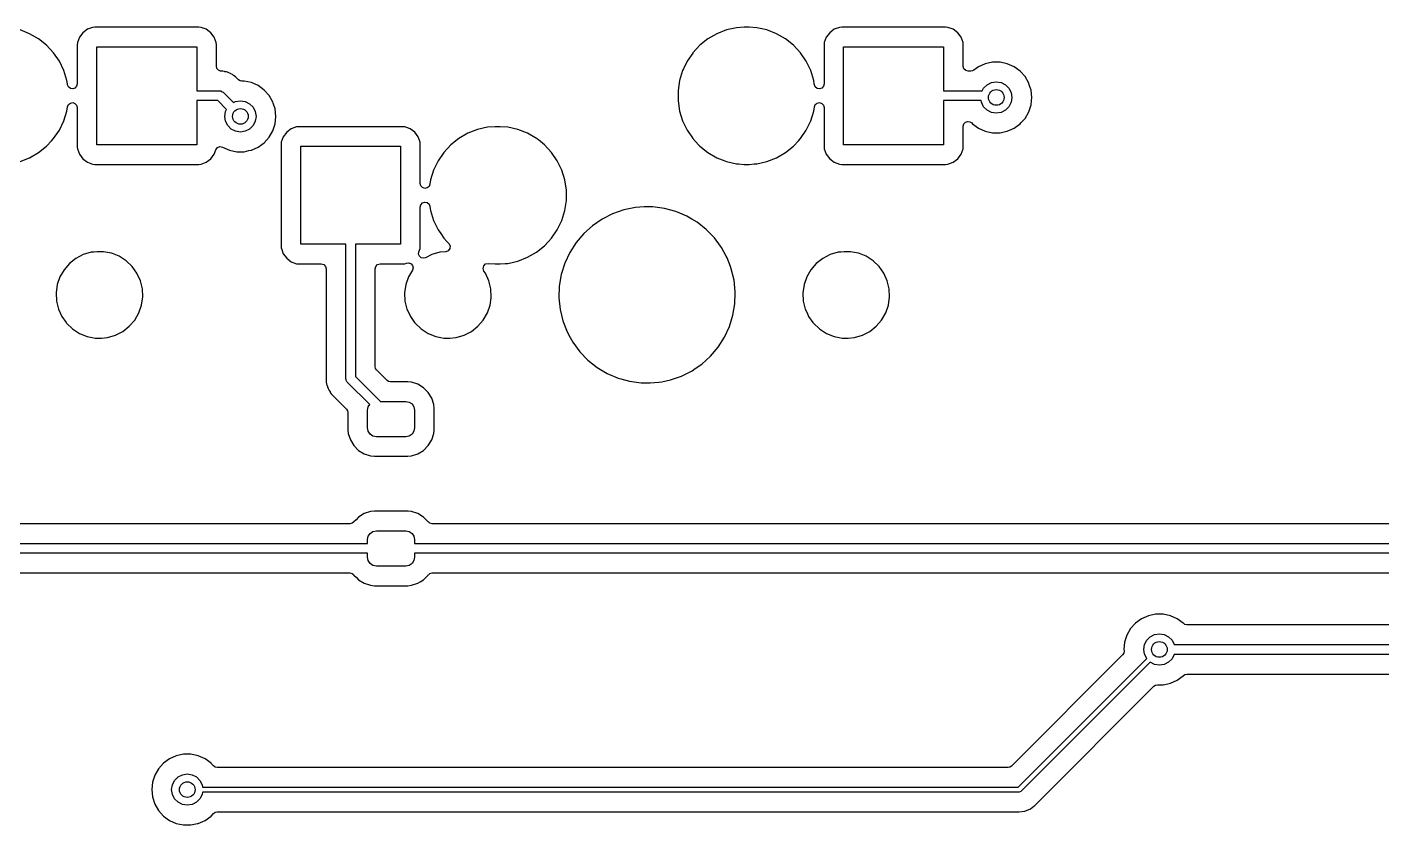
# Model space of a CAD drawing. Extents: x 30 to 259, y -142 to -25.
# Drawn here: x 147.3 to 181.86, y -105.19 to -84.84 of the extents above; entities that cross this region are included whole.
import ezdxf

# ---------------------------------------------------------------- set-up
doc = ezdxf.new("R2010")
doc.units = 0
doc.layers.add('BLACK', color=7, linetype='CONTINUOUS')

msp = doc.modelspace()

# ---------------------------------------------------------------- linework, layer by layer
at = {"layer": 'BLACK', "linetype": 'CONTINUOUS'}
for p, q in [((147.364, -85.0134), (147.12, -84.9176)), ((148.72, -84.9875), (148.634, -85.1027)), ((148.835, -84.9012), (148.72, -84.9875)), ((148.97, -84.8509), (148.835, -84.9012)), ((149.03, -84.8445), (148.97, -84.8509)), ((151.675, -84.8445), (149.03, -84.8445)), ((151.735, -84.8509), (151.675, -84.8445)), ((151.675, -84.8445), (151.675, -84.8445)), ((151.87, -84.9012), (151.735, -84.8509)), ((151.985, -84.9875), (151.87, -84.9012)), ((152.071, -85.1027), (151.985, -84.9875)), ((165.135, -84.9176), (164.891, -85.0134)), ((165.391, -84.8592), (165.135, -84.9176)), ((165.587, -84.8445), (165.391, -84.8592)), ((165.718, -84.8445), (165.587, -84.8445)), ((165.587, -84.8445), (165.587, -84.8445)), ((165.914, -84.8592), (165.718, -84.8445)), ((165.718, -84.8445), (165.718, -84.8445)), ((166.17, -84.9176), (165.914, -84.8592)), ((166.414, -85.0134), (166.17, -84.9176)), ((167.77, -84.9875), (167.684, -85.1027)), ((167.885, -84.9012), (167.77, -84.9875)), ((168.02, -84.8509), (167.885, -84.9012)), ((168.08, -84.8445), (168.02, -84.8509)), ((170.725, -84.8445), (168.08, -84.8445)), ((170.785, -84.8509), (170.725, -84.8445)), ((170.725, -84.8445), (170.725, -84.8445)), ((170.92, -84.9012), (170.785, -84.8509)), ((171.035, -84.9875), (170.92, -84.9012)), ((171.121, -85.1027), (171.035, -84.9875)), ((147.591, -85.1446), (147.364, -85.0134)), ((147.796, -85.3082), (147.591, -85.1446)), ((147.591, -85.1446), (147.591, -85.1446)), ((147.975, -85.5005), (147.796, -85.3082)), ((147.796, -85.3082), (147.796, -85.3082)), ((147.796, -85.3082), (147.796, -85.3082)), ((148.583, -85.2375), (148.577, -85.2971)), ((148.577, -85.2971), (148.577, -86.2953)), ((148.634, -85.1027), (148.583, -85.2375)), ((149.077, -87.845), (149.077, -85.345)), ((149.077, -85.345), (151.627, -85.345)), ((151.627, -85.345), (151.627, -86.47)), ((152.122, -85.2375), (152.071, -85.1027)), ((152.128, -85.2971), (152.122, -85.2375)), ((152.128, -85.8423), (152.128, -85.2971)), ((152.128, -85.2971), (152.128, -85.2971)), ((164.459, -85.3082), (164.28, -85.5005)), ((164.664, -85.1446), (164.459, -85.3082)), ((164.891, -85.0134), (164.664, -85.1446)), ((166.641, -85.1446), (166.414, -85.0134)), ((166.846, -85.3082), (166.641, -85.1446)), ((166.641, -85.1446), (166.641, -85.1446)), ((167.025, -85.5005), (166.846, -85.3082)), ((166.846, -85.3082), (166.846, -85.3082)), ((166.846, -85.3082), (166.846, -85.3082)), ((167.633, -85.2375), (167.627, -85.2971)), ((167.627, -85.2971), (167.627, -86.2953)), ((167.684, -85.1027), (167.633, -85.2375)), ((168.127, -87.845), (168.127, -85.345)), ((168.127, -85.345), (170.677, -85.345)), ((170.677, -85.345), (170.677, -86.47)), ((171.172, -85.2375), (171.121, -85.1027)), ((171.178, -85.2971), (171.172, -85.2375)), ((171.178, -85.8455), (171.178, -85.2971)), ((171.178, -85.2971), (171.178, -85.2971)), ((148.123, -85.7173), (147.975, -85.5005)), ((147.975, -85.5005), (147.975, -85.5005)), ((147.975, -85.5005), (147.975, -85.5005)), ((164.276, -85.5058), (164.138, -85.7095)), ((164.28, -85.5005), (164.276, -85.5058)), ((167.173, -85.7173), (167.025, -85.5005)), ((167.025, -85.5005), (167.025, -85.5005)), ((167.025, -85.5005), (167.025, -85.5005)), ((148.237, -85.9537), (148.123, -85.7173)), ((148.314, -86.2044), (148.237, -85.9537)), ((152.142, -85.8986), (152.128, -85.8423)), ((152.179, -85.9427), (152.142, -85.8986)), ((152.233, -85.9648), (152.179, -85.9427)), ((152.253, -85.968), (152.233, -85.9648)), ((152.233, -85.9648), (152.233, -85.9648)), ((152.233, -85.9648), (152.233, -85.9648)), ((152.272, -85.9695), (152.253, -85.968)), ((152.292, -85.9695), (152.272, -85.9695)), ((152.334, -85.9804), (152.292, -85.9695)), ((152.346, -85.9827), (152.334, -85.9804)), ((152.389, -85.9896), (152.346, -85.9827)), ((152.407, -85.9975), (152.389, -85.9896)), ((152.426, -86.0038), (152.407, -85.9975)), ((152.445, -86.0088), (152.426, -86.0038)), ((152.483, -86.0298), (152.445, -86.0088)), ((152.494, -86.035), (152.483, -86.0298)), ((152.534, -86.0523), (152.494, -86.035)), ((164.018, -85.9537), (163.941, -86.2044)), ((164.041, -85.9075), (164.018, -85.9537)), ((164.132, -85.7173), (164.041, -85.9075)), ((164.138, -85.7095), (164.132, -85.7173)), ((167.287, -85.9537), (167.173, -85.7173)), ((167.364, -86.2044), (167.287, -85.9537)), ((171.195, -85.9075), (171.178, -85.8455)), ((171.24, -85.9529), (171.195, -85.9075)), ((171.302, -85.9695), (171.24, -85.9529)), ((171.371, -85.9695), (171.302, -85.9695)), ((171.409, -85.9634), (171.371, -85.9695)), ((171.443, -85.9458), (171.409, -85.9634)), ((171.567, -85.8558), (171.443, -85.9458)), ((171.74, -85.7789), (171.567, -85.8558)), ((171.925, -85.7395), (171.74, -85.7789)), ((172.115, -85.7395), (171.925, -85.7395)), ((171.925, -85.7395), (171.925, -85.7395)), ((172.3, -85.7789), (172.115, -85.7395)), ((172.115, -85.7395), (172.115, -85.7395)), ((172.473, -85.8558), (172.3, -85.7789)), ((172.626, -85.9671), (172.473, -85.8558)), ((172.753, -86.1078), (172.626, -85.9671)), ((148.328, -86.2953), (148.314, -86.2044)), ((148.33, -86.3138), (148.328, -86.2953)), ((148.354, -86.3702), (148.33, -86.3138)), ((148.402, -86.4083), (148.354, -86.3702)), ((148.562, -86.3546), (148.52, -86.3995)), ((148.577, -86.2953), (148.562, -86.3546)), ((152.55, -86.0646), (152.534, -86.0523)), ((152.566, -86.0753), (152.55, -86.0646)), ((152.584, -86.0849), (152.566, -86.0753)), ((152.615, -86.1148), (152.584, -86.0849)), ((152.624, -86.1224), (152.615, -86.1148)), ((152.627, -86.1249), (152.624, -86.1224)), ((152.647, -86.1444), (152.627, -86.1249)), ((152.65, -86.1471), (152.647, -86.1444)), ((152.693, -86.1879), (152.65, -86.1471)), ((152.732, -86.2128), (152.693, -86.1879)), ((152.778, -86.2215), (152.732, -86.2128)), ((152.835, -86.2215), (152.778, -86.2215)), ((153.02, -86.2609), (152.835, -86.2215)), ((152.835, -86.2215), (152.835, -86.2215)), ((153.193, -86.3378), (153.02, -86.2609)), ((153.346, -86.4491), (153.193, -86.3378)), ((163.941, -86.2044), (163.902, -86.4638)), ((167.378, -86.2953), (167.364, -86.2044)), ((167.38, -86.3138), (167.378, -86.2953)), ((167.404, -86.3702), (167.38, -86.3138)), ((167.452, -86.4083), (167.404, -86.3702)), ((167.612, -86.3546), (167.57, -86.3995)), ((167.627, -86.2953), (167.612, -86.3546)), ((171.696, -86.4049), (171.785, -86.3164)), ((171.785, -86.3164), (171.896, -86.2596)), ((171.896, -86.2596), (172.02, -86.24)), ((172.02, -86.24), (172.144, -86.2596)), ((172.144, -86.2596), (172.255, -86.3164)), ((172.255, -86.3164), (172.344, -86.4049)), ((172.847, -86.2717), (172.753, -86.1078)), ((172.861, -86.3138), (172.847, -86.2717)), ((172.906, -86.4517), (172.861, -86.3138)), ((148.462, -86.419), (148.402, -86.4083)), ((148.52, -86.3995), (148.462, -86.419)), ((151.627, -86.47), (152.213, -86.47)), ((152.161, -86.72), (151.627, -86.72)), ((151.627, -86.72), (151.627, -87.845)), ((152.387, -86.9454), (152.161, -86.72)), ((152.213, -86.47), (152.235, -86.4732)), ((152.235, -86.4732), (152.24, -86.4729)), ((152.24, -86.4729), (152.242, -86.4742)), ((152.242, -86.4742), (152.248, -86.4751)), ((152.248, -86.4751), (152.274, -86.4918)), ((152.274, -86.4918), (152.301, -86.5066)), ((152.301, -86.5066), (152.563, -86.7686)), ((152.616, -86.7416), (152.74, -86.722)), ((152.74, -86.722), (152.864, -86.7416)), ((153.473, -86.5898), (153.346, -86.4491)), ((153.551, -86.7262), (153.473, -86.5898)), ((153.567, -86.7537), (153.551, -86.7262)), ((163.902, -86.4638), (163.902, -86.7262)), ((163.902, -86.7262), (163.941, -86.9856)), ((167.512, -86.419), (167.452, -86.4083)), ((167.57, -86.3995), (167.512, -86.419)), ((170.677, -86.47), (171.663, -86.47)), ((171.633, -86.72), (170.677, -86.72)), ((170.677, -86.72), (170.677, -87.845)), ((171.64, -86.7636), (171.633, -86.72)), ((171.663, -86.47), (171.696, -86.4049)), ((172.344, -86.4049), (172.4, -86.5164)), ((172.4, -86.5164), (172.42, -86.64)), ((172.42, -86.64), (172.4, -86.7636)), ((172.925, -86.64), (172.906, -86.4517)), ((172.906, -86.8283), (172.916, -86.7262)), ((172.916, -86.7262), (172.925, -86.64)), ((148.237, -87.2363), (148.314, -86.9856)), ((148.314, -86.9856), (148.33, -86.8762)), ((148.33, -86.8762), (148.354, -86.8198)), ((148.354, -86.8198), (148.402, -86.7817)), ((148.402, -86.7817), (148.462, -86.771)), ((148.462, -86.771), (148.52, -86.7905)), ((148.52, -86.7905), (148.562, -86.8354)), ((148.562, -86.8354), (148.577, -86.8947)), ((148.577, -86.8947), (148.577, -87.8929)), ((152.34, -87.122), (152.36, -86.9984)), ((152.36, -86.9984), (152.387, -86.9454)), ((152.563, -86.7686), (152.616, -86.7416)), ((152.864, -86.7416), (152.975, -86.7984)), ((152.975, -86.7984), (153.064, -86.8869)), ((153.064, -86.8869), (153.12, -86.9984)), ((153.12, -86.9984), (153.14, -87.122)), ((153.576, -86.7817), (153.567, -86.7537)), ((153.626, -86.9337), (153.576, -86.7817)), ((153.645, -87.122), (153.626, -86.9337)), ((163.941, -86.9856), (164.018, -87.2363)), ((167.287, -87.2363), (167.364, -86.9856)), ((167.364, -86.9856), (167.38, -86.8762)), ((167.38, -86.8762), (167.404, -86.8198)), ((167.404, -86.8198), (167.452, -86.7817)), ((167.452, -86.7817), (167.512, -86.771)), ((167.512, -86.771), (167.57, -86.7905)), ((167.57, -86.7905), (167.612, -86.8354)), ((167.612, -86.8354), (167.627, -86.8947)), ((167.627, -86.8947), (167.627, -87.8929)), ((171.696, -86.8751), (171.64, -86.7636)), ((171.785, -86.9636), (171.696, -86.8751)), ((171.896, -87.0204), (171.785, -86.9636)), ((172.02, -87.04), (171.896, -87.0204)), ((172.144, -87.0204), (172.02, -87.04)), ((172.255, -86.9636), (172.144, -87.0204)), ((172.344, -86.8751), (172.255, -86.9636)), ((172.4, -86.7636), (172.344, -86.8751)), ((172.753, -87.1722), (172.847, -87.0083)), ((172.847, -87.0083), (172.906, -86.8283)), ((148.123, -87.4727), (148.237, -87.2363)), ((152.36, -87.2456), (152.34, -87.122)), ((152.416, -87.3571), (152.36, -87.2456)), ((152.505, -87.4456), (152.416, -87.3571)), ((153.064, -87.3571), (152.975, -87.4456)), ((153.12, -87.2456), (153.064, -87.3571)), ((153.14, -87.122), (153.12, -87.2456)), ((153.583, -87.4412), (153.626, -87.3103)), ((153.626, -87.3103), (153.645, -87.122)), ((154.17, -87.3909), (154.035, -87.4412)), ((154.23, -87.3845), (154.17, -87.3909)), ((156.875, -87.3845), (154.23, -87.3845)), ((156.935, -87.3909), (156.875, -87.3845)), ((156.875, -87.3845), (156.875, -87.3845)), ((157.07, -87.4412), (156.935, -87.3909)), ((159.041, -87.3992), (158.785, -87.4576)), ((159.237, -87.3845), (159.041, -87.3992)), ((159.368, -87.3845), (159.237, -87.3845)), ((159.237, -87.3845), (159.237, -87.3845)), ((159.564, -87.3992), (159.368, -87.3845)), ((159.368, -87.3845), (159.368, -87.3845)), ((159.82, -87.4576), (159.564, -87.3992)), ((164.018, -87.2363), (164.132, -87.4727)), ((167.173, -87.4727), (167.287, -87.2363)), ((171.178, -87.3737), (171.192, -87.3162)), ((171.178, -87.8929), (171.178, -87.3737)), ((171.192, -87.3162), (171.231, -87.2718)), ((171.231, -87.2718), (171.286, -87.2506)), ((171.286, -87.2506), (171.345, -87.2574)), ((171.345, -87.2574), (171.394, -87.2907)), ((171.394, -87.2907), (171.414, -87.3129)), ((171.414, -87.3129), (171.414, -87.3129)), ((171.414, -87.3129), (171.414, -87.3129)), ((171.414, -87.3129), (171.567, -87.4242)), ((171.567, -87.4242), (171.74, -87.5011)), ((172.3, -87.5011), (172.473, -87.4242)), ((172.473, -87.4242), (172.509, -87.3982)), ((172.509, -87.3982), (172.626, -87.3129)), ((172.626, -87.3129), (172.649, -87.2869)), ((172.649, -87.2869), (172.753, -87.1722)), ((147.796, -87.8818), (147.923, -87.7459)), ((147.923, -87.7459), (147.975, -87.6895)), ((147.975, -87.6895), (148.123, -87.4727)), ((147.975, -87.6895), (147.975, -87.6895)), ((147.975, -87.6895), (147.975, -87.6895)), ((152.616, -87.5024), (152.505, -87.4456)), ((152.74, -87.522), (152.616, -87.5024)), ((152.864, -87.5024), (152.74, -87.522)), ((152.975, -87.4456), (152.864, -87.5024)), ((153.346, -87.7949), (153.473, -87.6542)), ((153.473, -87.6542), (153.567, -87.4903)), ((153.567, -87.4903), (153.583, -87.4412)), ((153.834, -87.6427), (153.783, -87.7775)), ((153.92, -87.5275), (153.834, -87.6427)), ((154.035, -87.4412), (153.92, -87.5275)), ((157.185, -87.5275), (157.07, -87.4412)), ((157.271, -87.6427), (157.185, -87.5275)), ((157.322, -87.7775), (157.271, -87.6427)), ((158.314, -87.6846), (158.109, -87.8482)), ((158.541, -87.5534), (158.314, -87.6846)), ((158.785, -87.4576), (158.541, -87.5534)), ((160.064, -87.5534), (159.82, -87.4576)), ((160.291, -87.6846), (160.064, -87.5534)), ((160.34, -87.7232), (160.291, -87.6846)), ((160.496, -87.8482), (160.34, -87.7232)), ((164.132, -87.4727), (164.252, -87.6477)), ((164.252, -87.6477), (164.28, -87.6895)), ((164.28, -87.6895), (164.427, -87.8482)), ((166.846, -87.8818), (166.973, -87.7459)), ((166.973, -87.7459), (167.025, -87.6895)), ((167.025, -87.6895), (167.173, -87.4727)), ((167.025, -87.6895), (167.025, -87.6895)), ((167.025, -87.6895), (167.025, -87.6895)), ((171.74, -87.5011), (171.925, -87.5405)), ((171.925, -87.5405), (171.925, -87.5405)), ((171.925, -87.5405), (172.115, -87.5405)), ((172.115, -87.5405), (172.256, -87.5105)), ((172.115, -87.5405), (172.115, -87.5405)), ((172.256, -87.5105), (172.3, -87.5011)), ((147.364, -88.1766), (147.591, -88.0454)), ((147.591, -88.0454), (147.796, -87.8818)), ((148.577, -87.8929), (148.578, -87.9062)), ((148.578, -87.9062), (148.583, -87.9525)), ((148.583, -87.9525), (148.634, -88.0873)), ((148.634, -88.0873), (148.72, -88.2025)), ((151.627, -87.845), (149.077, -87.845)), ((151.985, -88.2025), (152.071, -88.0873)), ((152.071, -88.0873), (152.114, -87.9731)), ((152.114, -87.9731), (152.153, -87.9192)), ((152.153, -87.9192), (152.215, -87.8934)), ((152.215, -87.8934), (152.281, -87.9031)), ((152.281, -87.9031), (152.46, -87.9831)), ((152.46, -87.9831), (152.645, -88.0225)), ((152.645, -88.0225), (152.645, -88.0225)), ((152.645, -88.0225), (152.835, -88.0225)), ((152.835, -88.0225), (152.958, -87.9963)), ((152.835, -88.0225), (152.835, -88.0225)), ((152.958, -87.9963), (153.02, -87.9831)), ((153.02, -87.9831), (153.193, -87.9062)), ((153.193, -87.9062), (153.288, -87.8371)), ((153.288, -87.8371), (153.346, -87.7949)), ((153.783, -87.7775), (153.777, -87.8371)), ((153.777, -87.8371), (153.777, -90.4329)), ((154.278, -90.385), (154.278, -87.885)), ((154.278, -87.885), (156.827, -87.885)), ((156.827, -87.885), (156.827, -90.385)), ((157.323, -87.7949), (157.322, -87.7775)), ((157.328, -87.8371), (157.323, -87.7949)), ((157.328, -88.8353), (157.328, -87.8371)), ((157.93, -88.0405), (157.782, -88.2573)), ((158.109, -87.8482), (157.93, -88.0405)), ((160.675, -88.0405), (160.496, -87.8482)), ((160.496, -87.8482), (160.496, -87.8482)), ((160.496, -87.8482), (160.496, -87.8482)), ((160.823, -88.2573), (160.675, -88.0405)), ((160.675, -88.0405), (160.675, -88.0405)), ((160.675, -88.0405), (160.675, -88.0405)), ((164.427, -87.8482), (164.459, -87.8818)), ((164.459, -87.8818), (164.664, -88.0454)), ((164.664, -88.0454), (164.891, -88.1766)), ((166.414, -88.1766), (166.641, -88.0454)), ((166.641, -88.0454), (166.846, -87.8818)), ((167.627, -87.8929), (167.628, -87.9062)), ((167.628, -87.9062), (167.633, -87.9525)), ((167.633, -87.9525), (167.684, -88.0873)), ((167.684, -88.0873), (167.77, -88.2025)), ((170.677, -87.845), (168.127, -87.845)), ((171.035, -88.2025), (171.121, -88.0873)), ((171.121, -88.0873), (171.172, -87.9525)), ((171.172, -87.9525), (171.178, -87.8929)), ((147.12, -88.2724), (147.364, -88.1766)), ((148.72, -88.2025), (148.835, -88.2888)), ((148.835, -88.2888), (148.97, -88.3391)), ((148.97, -88.3391), (149.03, -88.3455)), ((149.03, -88.3455), (151.675, -88.3455)), ((151.675, -88.3455), (151.735, -88.3391)), ((151.735, -88.3391), (151.87, -88.2888)), ((151.87, -88.2888), (151.985, -88.2025)), ((157.782, -88.2573), (157.668, -88.4937)), ((160.937, -88.4937), (160.823, -88.2573)), ((164.891, -88.1766), (164.957, -88.2025)), ((164.957, -88.2025), (165.097, -88.2573)), ((165.097, -88.2573), (165.135, -88.2724)), ((165.135, -88.2724), (165.391, -88.3308)), ((165.391, -88.3308), (165.447, -88.335)), ((165.447, -88.335), (165.587, -88.3455)), ((165.587, -88.3455), (165.587, -88.3455)), ((165.587, -88.3455), (165.718, -88.3455)), ((165.718, -88.3455), (165.841, -88.3363)), ((165.718, -88.3455), (165.718, -88.3455)), ((165.841, -88.3363), (165.914, -88.3308)), ((165.914, -88.3308), (166.17, -88.2724)), ((166.17, -88.2724), (166.414, -88.1766)), ((167.77, -88.2025), (167.885, -88.2888)), ((167.885, -88.2888), (168.02, -88.3391)), ((168.02, -88.3391), (168.08, -88.3455)), ((168.08, -88.3455), (170.725, -88.3455)), ((170.725, -88.3455), (170.785, -88.3391)), ((170.785, -88.3391), (170.92, -88.2888)), ((170.92, -88.2888), (171.035, -88.2025)), ((157.591, -88.7444), (157.575, -88.8538)), ((157.668, -88.4937), (157.591, -88.7444)), ((161.014, -88.7444), (160.937, -88.4937)), ((161.053, -89.0038), (161.014, -88.7444)), ((157.343, -88.8946), (157.328, -88.8353)), ((157.385, -88.9395), (157.343, -88.8946)), ((157.443, -88.959), (157.385, -88.9395)), ((157.503, -88.9483), (157.443, -88.959)), ((157.551, -88.9102), (157.503, -88.9483)), ((157.575, -88.8538), (157.551, -88.9102)), ((161.053, -89.2662), (161.053, -89.0038)), ((157.328, -89.4347), (157.343, -89.3754)), ((157.328, -90.4329), (157.328, -89.4347)), ((157.343, -89.3754), (157.385, -89.3305)), ((157.385, -89.3305), (157.443, -89.311)), ((157.443, -89.311), (157.503, -89.3217)), ((157.503, -89.3217), (157.551, -89.3598)), ((157.551, -89.3598), (157.575, -89.4162)), ((157.575, -89.4162), (157.583, -89.4707)), ((157.583, -89.4707), (157.591, -89.5256)), ((161.014, -89.5256), (161.053, -89.2662)), ((162.813, -89.4456), (162.518, -89.5055)), ((163.037, -89.4306), (162.813, -89.4456)), ((163.263, -89.4306), (163.037, -89.4306)), ((163.037, -89.4306), (163.037, -89.4306)), ((163.561, -89.4707), (163.263, -89.4306)), ((163.85, -89.55), (163.561, -89.4707)), ((163.561, -89.4707), (163.561, -89.4707)), ((163.561, -89.4707), (163.561, -89.4707)), ((157.591, -89.5256), (157.668, -89.7763)), ((157.668, -89.7763), (157.782, -90.0127)), ((160.823, -90.0127), (160.937, -89.7763)), ((160.937, -89.7763), (161.014, -89.5256)), ((161.966, -89.7396), (161.718, -89.9097)), ((162.234, -89.6041), (161.966, -89.7396)), ((162.518, -89.5055), (162.234, -89.6041)), ((163.946, -89.5906), (163.85, -89.55)), ((164.127, -89.6673), (163.946, -89.5906)), ((164.256, -89.7439), (164.127, -89.6673)), ((164.386, -89.8205), (164.256, -89.7439)), ((164.621, -90.0067), (164.386, -89.8205)), ((164.386, -89.8205), (164.386, -89.8205)), ((164.386, -89.8205), (164.386, -89.8205)), ((157.782, -90.0127), (157.849, -90.1112)), ((157.849, -90.1112), (157.93, -90.2295)), ((160.675, -90.2295), (160.823, -90.0127)), ((161.496, -90.1112), (161.302, -90.3407)), ((161.718, -89.9097), (161.496, -90.1112)), ((164.83, -90.2227), (164.621, -90.0067)), ((153.777, -90.4329), (153.783, -90.4925)), ((153.783, -90.4925), (153.784, -90.4945)), ((153.784, -90.4945), (153.834, -90.6273)), ((155.427, -90.385), (154.278, -90.385)), ((155.427, -93.8125), (155.427, -90.385)), ((156.827, -90.385), (155.677, -90.385)), ((155.677, -90.385), (155.677, -93.7607)), ((157.291, -90.5756), (157.322, -90.4925)), ((157.322, -90.4925), (157.328, -90.4329)), ((157.93, -90.2295), (158.009, -90.3146)), ((158.009, -90.3146), (158.057, -90.366)), ((158.082, -90.4945), (158.041, -90.549)), ((158.057, -90.366), (158.088, -90.4267)), ((158.088, -90.4267), (158.082, -90.4945)), ((160.291, -90.5854), (160.496, -90.4218)), ((160.496, -90.4218), (160.596, -90.3148)), ((160.596, -90.3148), (160.675, -90.2295)), ((160.675, -90.2295), (160.675, -90.2295)), ((160.675, -90.2295), (160.675, -90.2295)), ((161.302, -90.3407), (161.14, -90.594)), ((164.985, -90.4329), (164.83, -90.2227)), ((165.009, -90.4646), (164.985, -90.4329)), ((165.132, -90.6894), (165.009, -90.4646)), ((148.379, -90.8743), (148.241, -91.0332)), ((148.544, -90.7442), (148.379, -90.8743)), ((148.731, -90.6478), (148.544, -90.7442)), ((148.933, -90.5886), (148.731, -90.6478)), ((149.003, -90.5819), (148.933, -90.5886)), ((149.09, -90.5736), (149.003, -90.5819)), ((149.248, -90.5736), (149.09, -90.5736)), ((149.454, -90.6134), (149.248, -90.5736)), ((149.248, -90.5736), (149.248, -90.5736)), ((149.477, -90.6223), (149.454, -90.6134)), ((149.454, -90.6134), (149.454, -90.6134)), ((149.454, -90.6134), (149.454, -90.6134)), ((149.649, -90.6916), (149.477, -90.6223)), ((149.826, -90.8053), (149.649, -90.6916)), ((149.979, -90.9505), (149.826, -90.8053)), ((149.826, -90.8053), (149.826, -90.8053)), ((149.826, -90.8053), (149.826, -90.8053)), ((153.834, -90.6273), (153.92, -90.7425)), ((153.92, -90.7425), (154.035, -90.8288)), ((154.035, -90.8288), (154.17, -90.8791)), ((154.17, -90.8791), (154.23, -90.8855)), ((154.23, -90.8855), (154.803, -90.8855)), ((154.803, -90.8855), (154.865, -90.9021)), ((156.24, -90.9021), (156.302, -90.8855)), ((156.302, -90.8855), (156.875, -90.8855)), ((156.875, -90.8855), (156.935, -90.8791)), ((156.875, -90.8855), (156.875, -90.8855)), ((156.935, -90.8791), (156.975, -90.864)), ((156.975, -90.864), (157.035, -90.8573)), ((157.035, -90.8573), (157.091, -90.8796)), ((157.091, -90.8796), (157.13, -90.9255)), ((157.284, -90.6342), (157.291, -90.5756)), ((157.305, -90.6894), (157.284, -90.6342)), ((157.349, -90.7286), (157.305, -90.6894)), ((157.406, -90.7429), (157.349, -90.7286)), ((157.464, -90.7291), (157.406, -90.7429)), ((157.621, -90.6478), (157.464, -90.7291)), ((157.823, -90.5886), (157.621, -90.6478)), ((157.978, -90.5738), (157.823, -90.5886)), ((158.041, -90.549), (157.978, -90.5738)), ((158.995, -90.8868), (159.063, -90.8724)), ((159.063, -90.8724), (159.237, -90.8855)), ((159.237, -90.8855), (159.237, -90.8855)), ((159.237, -90.8855), (159.368, -90.8855)), ((159.368, -90.8855), (159.491, -90.8763)), ((159.368, -90.8855), (159.368, -90.8855)), ((159.491, -90.8763), (159.564, -90.8708)), ((159.564, -90.8708), (159.82, -90.8124)), ((159.82, -90.8124), (160.064, -90.7166)), ((160.064, -90.7166), (160.291, -90.5854)), ((161.013, -90.8665), (160.924, -91.1535)), ((161.14, -90.594), (161.013, -90.8665)), ((165.153, -90.7281), (165.132, -90.6894)), ((165.239, -90.9505), (165.153, -90.7281)), ((167.429, -90.8743), (167.291, -91.0332)), ((167.594, -90.7442), (167.429, -90.8743)), ((167.781, -90.6478), (167.594, -90.7442)), ((167.983, -90.5886), (167.781, -90.6478)), ((168.053, -90.5819), (167.983, -90.5886)), ((168.14, -90.5736), (168.053, -90.5819)), ((168.298, -90.5736), (168.14, -90.5736)), ((168.504, -90.6134), (168.298, -90.5736)), ((168.298, -90.5736), (168.298, -90.5736)), ((168.527, -90.6223), (168.504, -90.6134)), ((168.504, -90.6134), (168.504, -90.6134)), ((168.504, -90.6134), (168.504, -90.6134)), ((168.699, -90.6916), (168.527, -90.6223)), ((168.876, -90.8053), (168.699, -90.6916)), ((169.029, -90.9505), (168.876, -90.8053)), ((168.876, -90.8053), (168.876, -90.8053)), ((168.876, -90.8053), (168.876, -90.8053)), ((148.136, -91.2154), (148.067, -91.4142)), ((148.241, -91.0332), (148.136, -91.2154)), ((150.101, -91.1218), (149.979, -90.9505)), ((149.979, -90.9505), (149.979, -90.9505)), ((150.188, -91.3131), (150.101, -91.1218)), ((150.101, -91.1218), (150.101, -91.1218)), ((150.101, -91.1218), (150.101, -91.1218)), ((154.865, -90.9021), (154.91, -90.9475)), ((154.91, -90.9475), (154.927, -91.0095)), ((154.927, -91.0095), (154.927, -93.7298)), ((156.178, -91.0095), (156.195, -90.9475)), ((156.178, -93.502), (156.178, -91.0095)), ((156.195, -90.9475), (156.24, -90.9021)), ((157.026, -91.2154), (156.957, -91.4142)), ((157.126, -91.0422), (157.026, -91.2154)), ((157.143, -90.9844), (157.126, -91.0422)), ((157.13, -90.9255), (157.143, -90.9844)), ((158.93, -91.0026), (158.945, -90.9352)), ((158.952, -91.068), (158.93, -91.0026)), ((158.945, -90.9352), (158.995, -90.8868)), ((158.991, -91.1218), (158.952, -91.068)), ((159.078, -91.3131), (158.991, -91.1218)), ((158.991, -91.1218), (158.991, -91.1218)), ((158.991, -91.1218), (158.991, -91.1218)), ((160.924, -91.1535), (160.874, -91.4498)), ((165.261, -91.0086), (165.239, -90.9505)), ((165.331, -91.3009), (165.261, -91.0086)), ((167.186, -91.2154), (167.117, -91.4142)), ((167.291, -91.0332), (167.186, -91.2154)), ((169.151, -91.1218), (169.029, -90.9505)), ((169.029, -90.9505), (169.029, -90.9505)), ((169.238, -91.3131), (169.151, -91.1218)), ((169.151, -91.1218), (169.151, -91.1218)), ((169.151, -91.1218), (169.151, -91.1218)), ((148.067, -91.4142), (148.037, -91.6224)), ((150.238, -91.5175), (150.188, -91.3131)), ((150.248, -91.7276), (150.238, -91.5175)), ((156.957, -91.4142), (156.927, -91.6224)), ((159.128, -91.5175), (159.078, -91.3131)), ((159.138, -91.7276), (159.128, -91.5175)), ((160.874, -91.4498), (160.864, -91.7502)), ((165.361, -91.5998), (165.331, -91.3009)), ((167.117, -91.4142), (167.087, -91.6224)), ((169.288, -91.5175), (169.238, -91.3131)), ((169.298, -91.7276), (169.288, -91.5175)), ((148.037, -91.6224), (148.047, -91.8325)), ((148.037, -91.6224), (148.037, -91.6224)), ((148.047, -91.8325), (148.097, -92.0369)), ((150.218, -91.9358), (150.248, -91.7276)), ((156.927, -91.6224), (156.927, -91.6224)), ((156.927, -91.6224), (156.937, -91.8325)), ((156.937, -91.8325), (156.987, -92.0369)), ((159.108, -91.9358), (159.134, -91.7502)), ((159.134, -91.7502), (159.138, -91.7276)), ((160.864, -91.7502), (160.894, -92.0491)), ((165.301, -92.1965), (165.351, -91.9002)), ((165.351, -91.9002), (165.36, -91.6224)), ((165.36, -91.6224), (165.361, -91.5998)), ((167.087, -91.6224), (167.097, -91.8325)), ((167.087, -91.6224), (167.087, -91.6224)), ((167.097, -91.8325), (167.147, -92.0369)), ((169.268, -91.9358), (169.298, -91.7276)), ((148.097, -92.0369), (148.142, -92.1346)), ((148.142, -92.1346), (148.184, -92.2282)), ((148.184, -92.2282), (148.293, -92.3812)), ((150.044, -92.3168), (150.149, -92.1346)), ((150.149, -92.1346), (150.218, -91.9358)), ((156.987, -92.0369), (157.032, -92.1346)), ((157.032, -92.1346), (157.074, -92.2282)), ((157.074, -92.2282), (157.183, -92.3812)), ((158.934, -92.3168), (159.039, -92.1346)), ((159.039, -92.1346), (159.108, -91.9358)), ((160.894, -92.0491), (160.964, -92.3414)), ((165.212, -92.4835), (165.301, -92.1965)), ((167.147, -92.0369), (167.192, -92.1346)), ((167.192, -92.1346), (167.234, -92.2282)), ((167.234, -92.2282), (167.343, -92.3812)), ((169.094, -92.3168), (169.199, -92.1346)), ((169.199, -92.1346), (169.268, -91.9358)), ((148.293, -92.3812), (148.306, -92.3995)), ((148.306, -92.3995), (148.459, -92.5447)), ((148.459, -92.5447), (148.459, -92.5447)), ((148.459, -92.5447), (148.459, -92.5447)), ((148.459, -92.5447), (148.636, -92.6584)), ((149.554, -92.7022), (149.741, -92.6058)), ((149.741, -92.6058), (149.906, -92.4757)), ((149.906, -92.4757), (150.044, -92.3168)), ((157.183, -92.3812), (157.196, -92.3995)), ((157.196, -92.3995), (157.349, -92.5447)), ((157.349, -92.5447), (157.349, -92.5447)), ((157.349, -92.5447), (157.349, -92.5447)), ((157.349, -92.5447), (157.526, -92.6584)), ((158.444, -92.7022), (158.631, -92.6058)), ((158.631, -92.6058), (158.796, -92.4757)), ((158.796, -92.4757), (158.934, -92.3168)), ((160.964, -92.3414), (161.072, -92.6219)), ((165.085, -92.756), (165.212, -92.4835)), ((167.343, -92.3812), (167.356, -92.3995)), ((167.356, -92.3995), (167.509, -92.5447)), ((167.509, -92.5447), (167.509, -92.5447)), ((167.509, -92.5447), (167.509, -92.5447)), ((167.509, -92.5447), (167.686, -92.6584)), ((168.604, -92.7022), (168.791, -92.6058)), ((168.791, -92.6058), (168.956, -92.4757)), ((168.956, -92.4757), (169.094, -92.3168)), ((148.636, -92.6584), (148.636, -92.6584)), ((148.636, -92.6584), (148.831, -92.7366)), ((148.831, -92.7366), (148.96, -92.7614)), ((148.96, -92.7614), (149.037, -92.7764)), ((149.037, -92.7764), (149.037, -92.7764)), ((149.037, -92.7764), (149.195, -92.7764)), ((149.195, -92.7764), (149.352, -92.7614)), ((149.195, -92.7764), (149.195, -92.7764)), ((149.352, -92.7614), (149.554, -92.7022)), ((157.526, -92.6584), (157.526, -92.6584)), ((157.526, -92.6584), (157.721, -92.7366)), ((157.721, -92.7366), (157.85, -92.7614)), ((157.85, -92.7614), (157.927, -92.7764)), ((157.927, -92.7764), (157.927, -92.7764)), ((157.927, -92.7764), (158.085, -92.7764)), ((158.085, -92.7764), (158.242, -92.7614)), ((158.085, -92.7764), (158.085, -92.7764)), ((158.242, -92.7614), (158.444, -92.7022)), ((161.072, -92.6219), (161.149, -92.7614)), ((161.149, -92.7614), (161.216, -92.8854)), ((161.216, -92.8854), (161.395, -93.1273)), ((164.923, -93.0093), (165.085, -92.756)), ((167.686, -92.6584), (167.686, -92.6584)), ((167.686, -92.6584), (167.881, -92.7366)), ((167.881, -92.7366), (168.01, -92.7614)), ((168.01, -92.7614), (168.087, -92.7764)), ((168.087, -92.7764), (168.087, -92.7764)), ((168.087, -92.7764), (168.245, -92.7764)), ((168.245, -92.7764), (168.402, -92.7614)), ((168.245, -92.7764), (168.245, -92.7764)), ((168.402, -92.7614), (168.604, -92.7022)), ((161.395, -93.1273), (161.604, -93.3433)), ((164.507, -93.4403), (164.729, -93.2388)), ((164.729, -93.2388), (164.923, -93.0093)), ((156.187, -93.5495), (156.178, -93.502)), ((156.214, -93.5897), (156.187, -93.5495)), ((156.48, -93.8557), (156.214, -93.5897)), ((161.604, -93.3433), (161.839, -93.5295)), ((161.839, -93.5295), (162.098, -93.6827)), ((164.125, -93.6782), (164.259, -93.6104)), ((164.259, -93.6104), (164.342, -93.5534)), ((164.342, -93.5534), (164.507, -93.4403)), ((154.927, -93.7298), (154.925, -93.7503)), ((154.925, -93.7503), (154.927, -93.8204)), ((154.927, -93.8204), (154.927, -93.8243)), ((154.927, -93.8243), (154.927, -93.8518)), ((154.927, -93.8518), (154.928, -93.8558)), ((154.928, -93.8558), (154.928, -93.8675)), ((154.928, -93.8675), (154.93, -93.9111)), ((154.93, -93.9111), (154.935, -93.9304)), ((154.935, -93.9304), (154.939, -93.9494)), ((154.939, -93.9494), (154.942, -93.9693)), ((154.942, -93.9693), (154.958, -94.0099)), ((155.436, -93.8422), (155.427, -93.8125)), ((155.443, -93.8724), (155.436, -93.8422)), ((155.447, -93.8775), (155.443, -93.8724)), ((155.447, -93.8801), (155.447, -93.8775)), ((155.451, -93.883), (155.447, -93.8801)), ((155.464, -93.9009), (155.451, -93.883)), ((156.038, -94.4745), (155.464, -93.9009)), ((155.677, -93.7607), (156.309, -94.3925)), ((156.52, -93.8826), (156.48, -93.8557)), ((156.568, -93.892), (156.52, -93.8826)), ((157.006, -93.892), (156.568, -93.892)), ((157.105, -93.9021), (157.006, -93.892)), ((157.266, -93.9555), (157.105, -93.9021)), ((157.411, -94.0445), (157.266, -93.9555)), ((162.098, -93.6827), (162.375, -93.8)), ((162.375, -93.8), (162.375, -93.8)), ((162.375, -93.8), (162.375, -93.8)), ((162.375, -93.8), (162.439, -93.8175)), ((162.439, -93.8175), (162.664, -93.8793)), ((162.664, -93.8793), (162.962, -93.9194)), ((162.962, -93.9194), (163.188, -93.9194)), ((163.188, -93.9194), (163.412, -93.9044)), ((163.188, -93.9194), (163.188, -93.9194)), ((163.412, -93.9044), (163.486, -93.8894)), ((163.486, -93.8894), (163.707, -93.8445)), ((163.707, -93.8445), (163.991, -93.7459)), ((163.991, -93.7459), (164.125, -93.6782)), ((154.958, -94.0099), (154.962, -94.021)), ((154.962, -94.021), (154.974, -94.0629)), ((154.974, -94.0629), (154.984, -94.0801)), ((154.984, -94.0801), (154.993, -94.0976)), ((154.993, -94.0976), (155, -94.1162)), ((155, -94.1162), (155, -94.1162)), ((155, -94.1162), (155.026, -94.1516)), ((155.026, -94.1516), (155.032, -94.1613)), ((155.032, -94.1613), (155.054, -94.1989)), ((155.054, -94.1989), (155.054, -94.1989)), ((155.054, -94.1989), (155.054, -94.1989)), ((155.054, -94.1989), (155.068, -94.2131)), ((155.068, -94.2131), (155.081, -94.2279)), ((155.081, -94.2279), (155.093, -94.2441)), ((155.093, -94.2441), (155.127, -94.2719)), ((155.127, -94.2719), (155.135, -94.2798)), ((155.135, -94.2798), (155.446, -94.5903)), ((157.53, -94.1645), (157.411, -94.0445)), ((157.62, -94.3088), (157.53, -94.1645)), ((157.673, -94.4698), (157.62, -94.3088)), ((157.62, -94.3088), (157.62, -94.3088)), ((157.62, -94.3088), (157.62, -94.3088)), ((155.446, -94.5903), (155.473, -94.6305)), ((155.473, -94.6305), (155.482, -94.678)), ((155.482, -94.678), (155.482, -95.1158)), ((155.982, -94.6175), (156, -94.5314)), ((155.982, -95.0675), (155.982, -94.6175)), ((156, -94.5314), (156.038, -94.4745)), ((156.309, -94.3925), (156.957, -94.3925)), ((156.957, -94.3925), (157.044, -94.4096)), ((157.044, -94.4096), (157.117, -94.4584)), ((157.117, -94.4584), (157.165, -94.5314)), ((157.165, -94.5314), (157.183, -94.6175)), ((157.183, -94.6175), (157.183, -95.0675)), ((157.683, -94.5692), (157.673, -94.4698)), ((157.683, -95.1158), (157.683, -94.5692)), ((155.482, -95.1158), (155.492, -95.2152)), ((155.492, -95.2152), (155.545, -95.3762)), ((155.545, -95.3762), (155.635, -95.5205)), ((156, -95.1536), (155.982, -95.0675)), ((156.048, -95.2266), (156, -95.1536)), ((156.121, -95.2754), (156.048, -95.2266)), ((156.207, -95.2925), (156.121, -95.2754)), ((156.957, -95.2925), (156.207, -95.2925)), ((157.044, -95.2754), (156.957, -95.2925)), ((157.117, -95.2266), (157.044, -95.2754)), ((157.165, -95.1536), (157.117, -95.2266)), ((157.183, -95.0675), (157.165, -95.1536)), ((157.53, -95.5205), (157.62, -95.3762)), ((157.62, -95.3762), (157.673, -95.2152)), ((157.673, -95.2152), (157.683, -95.1158)), ((155.635, -95.5205), (155.754, -95.6405)), ((155.754, -95.6405), (155.899, -95.7295)), ((157.266, -95.7295), (157.411, -95.6405)), ((157.411, -95.6405), (157.53, -95.5205)), ((155.899, -95.7295), (155.899, -95.7295)), ((155.899, -95.7295), (155.899, -95.7295)), ((155.899, -95.7295), (156.06, -95.7828)), ((156.06, -95.7828), (156.159, -95.793)), ((156.159, -95.793), (157.006, -95.793)), ((157.006, -95.793), (157.105, -95.7828)), ((157.105, -95.7828), (157.266, -95.7295)), ((155.689, -97.4096), (155.635, -97.4645)), ((155.754, -97.3445), (155.689, -97.4096)), ((155.899, -97.2555), (155.754, -97.3445)), ((156.06, -97.2021), (155.899, -97.2555)), ((156.159, -97.192), (156.06, -97.2021)), ((157.006, -97.192), (156.159, -97.192)), ((157.016, -97.193), (157.006, -97.192)), ((157.105, -97.2021), (157.016, -97.193)), ((157.266, -97.2555), (157.105, -97.2021)), ((157.411, -97.3445), (157.266, -97.2555)), ((157.53, -97.4645), (157.411, -97.3445)), ((157.411, -97.3445), (157.411, -97.3445)), ((157.411, -97.3445), (157.411, -97.3445)), ((155.533, -97.517), (138.582, -97.517)), ((155.593, -97.5013), (155.533, -97.517)), ((155.623, -97.4731), (155.593, -97.5013)), ((155.624, -97.4747), (155.623, -97.4731)), ((155.635, -97.4645), (155.624, -97.4747)), ((155.635, -97.4645), (155.635, -97.4645)), ((156, -97.8314), (156.048, -97.7584)), ((156.048, -97.7584), (156.121, -97.7096)), ((156.121, -97.7096), (156.207, -97.6925)), ((156.207, -97.6925), (156.957, -97.6925)), ((156.957, -97.6925), (157.044, -97.7096)), ((157.044, -97.7096), (157.117, -97.7584)), ((157.117, -97.7584), (157.165, -97.8314)), ((157.541, -97.4747), (157.53, -97.4645)), ((157.53, -97.4645), (157.53, -97.4645)), ((157.542, -97.4731), (157.541, -97.4747)), ((157.572, -97.5013), (157.542, -97.4731)), ((157.632, -97.517), (157.572, -97.5013)), ((184.108, -97.517), (157.632, -97.517)), ((138.132, -98.0175), (155.982, -98.0175)), ((155.982, -97.9175), (156, -97.8314)), ((155.982, -98.0175), (155.982, -97.9175)), ((157.165, -97.8314), (157.183, -97.9175)), ((157.183, -97.9175), (157.183, -98.0175)), ((157.183, -98.0175), (184.558, -98.0175)), ((155.982, -98.2675), (138.132, -98.2675)), ((155.982, -98.3675), (155.982, -98.2675)), ((156, -98.4536), (155.982, -98.3675)), ((156.048, -98.5266), (156, -98.4536)), ((157.165, -98.4536), (157.117, -98.5266)), ((157.183, -98.3675), (157.165, -98.4536)), ((184.558, -98.2675), (157.183, -98.2675)), ((157.183, -98.2675), (157.183, -98.3675)), ((138.582, -98.768), (155.533, -98.768)), ((155.533, -98.768), (155.593, -98.7837)), ((155.593, -98.7837), (155.623, -98.8118)), ((155.623, -98.8118), (155.624, -98.8103)), ((155.624, -98.8103), (155.635, -98.8205)), ((155.635, -98.8205), (155.635, -98.8205)), ((155.635, -98.8205), (155.698, -98.8842)), ((156.121, -98.5754), (156.048, -98.5266)), ((156.207, -98.5925), (156.121, -98.5754)), ((156.957, -98.5925), (156.207, -98.5925)), ((157.044, -98.5754), (156.957, -98.5925)), ((157.117, -98.5266), (157.044, -98.5754)), ((157.411, -98.9405), (157.53, -98.8205)), ((157.53, -98.8205), (157.541, -98.8103)), ((157.53, -98.8205), (157.53, -98.8205)), ((157.541, -98.8103), (157.542, -98.8118)), ((157.542, -98.8118), (157.572, -98.7837)), ((157.572, -98.7837), (157.632, -98.768)), ((157.632, -98.768), (184.108, -98.768)), ((155.698, -98.8842), (155.754, -98.9405)), ((155.754, -98.9405), (155.899, -99.0295)), ((155.899, -99.0295), (155.899, -99.0295)), ((155.899, -99.0295), (155.899, -99.0295)), ((155.899, -99.0295), (156.06, -99.0828)), ((156.06, -99.0828), (156.159, -99.093)), ((156.159, -99.093), (157.006, -99.093)), ((157.006, -99.093), (157.105, -99.0828)), ((157.105, -99.0828), (157.266, -99.0295)), ((157.266, -99.0295), (157.326, -98.9923)), ((157.326, -98.9923), (157.411, -98.9405)), ((157.411, -98.9405), (157.411, -98.9405)), ((157.411, -98.9405), (157.411, -98.9405)), ((175.9, -99.8589), (175.727, -99.9358)), ((176.085, -99.8195), (175.9, -99.8589)), ((176.275, -99.8195), (176.085, -99.8195)), ((176.085, -99.8195), (176.085, -99.8195)), ((176.46, -99.8589), (176.275, -99.8195)), ((176.275, -99.8195), (176.275, -99.8195)), ((176.633, -99.9358), (176.46, -99.8589)), ((175.447, -100.188), (175.353, -100.352)), ((175.574, -100.047), (175.447, -100.188)), ((175.727, -99.9358), (175.574, -100.047)), ((176.786, -100.047), (176.633, -99.9358)), ((176.633, -99.9358), (176.633, -99.9358)), ((176.633, -99.9358), (176.633, -99.9358)), ((176.792, -100.053), (176.786, -100.047)), ((176.833, -100.084), (176.792, -100.053)), ((176.884, -100.094), (176.833, -100.084)), ((193.017, -100.094), (176.884, -100.094)), ((175.294, -100.532), (175.275, -100.72)), ((175.353, -100.352), (175.294, -100.532)), ((175.8, -100.596), (175.856, -100.485)), ((175.856, -100.485), (175.945, -100.396)), ((175.945, -100.396), (176.056, -100.34)), ((176.056, -100.34), (176.18, -100.32)), ((176.18, -100.32), (176.304, -100.34)), ((176.304, -100.34), (176.415, -100.396)), ((176.415, -100.396), (176.504, -100.485)), ((176.504, -100.485), (176.56, -100.595)), ((175.243, -100.859), (172.408, -103.695)), ((175.272, -100.813), (175.243, -100.859)), ((175.279, -100.759), (175.272, -100.813)), ((175.275, -100.72), (175.279, -100.759)), ((175.78, -100.72), (175.8, -100.596)), ((175.8, -100.844), (175.78, -100.72)), ((175.856, -100.954), (175.8, -100.844)), ((176.56, -100.845), (176.504, -100.955)), ((176.56, -100.595), (193.052, -100.595)), ((193.001, -100.845), (176.56, -100.845)), ((172.579, -104.231), (175.856, -100.954)), ((175.946, -101.044), (172.65, -104.34)), ((176.056, -101.1), (175.946, -101.044)), ((176.18, -101.12), (176.056, -101.1)), ((176.304, -101.1), (176.18, -101.12)), ((176.415, -101.044), (176.304, -101.1)), ((176.504, -100.955), (176.415, -101.044)), ((176.275, -101.62), (176.398, -101.594)), ((176.398, -101.594), (176.46, -101.581)), ((176.46, -101.581), (176.633, -101.504)), ((176.633, -101.504), (176.786, -101.393)), ((176.786, -101.393), (176.792, -101.387)), ((176.792, -101.387), (176.833, -101.356)), ((176.833, -101.356), (176.884, -101.346)), ((176.884, -101.346), (192.742, -101.346)), ((173.036, -104.662), (176.041, -101.657)), ((176.041, -101.657), (176.081, -101.63)), ((176.081, -101.63), (176.128, -101.62)), ((176.128, -101.62), (176.275, -101.62)), ((150.778, -103.622), (150.651, -103.763)), ((150.931, -103.511), (150.778, -103.622)), ((151.104, -103.434), (150.931, -103.511)), ((151.289, -103.394), (151.104, -103.434)), ((151.479, -103.394), (151.289, -103.394)), ((151.289, -103.394), (151.289, -103.394)), ((151.664, -103.434), (151.479, -103.394)), ((151.479, -103.394), (151.479, -103.394)), ((151.837, -103.511), (151.664, -103.434)), ((151.99, -103.622), (151.837, -103.511)), ((151.996, -103.629), (151.99, -103.622)), ((151.99, -103.622), (151.99, -103.622)), ((151.99, -103.622), (151.99, -103.622)), ((152.051, -103.69), (151.996, -103.629)), ((150.557, -103.927), (150.498, -104.107)), ((150.651, -103.763), (150.557, -103.927)), ((151.06, -104.06), (151.149, -103.971)), ((151.149, -103.971), (151.26, -103.915)), ((151.26, -103.915), (151.384, -103.895)), ((151.384, -103.895), (151.508, -103.915)), ((151.508, -103.915), (151.619, -103.971)), ((151.619, -103.971), (151.708, -104.06)), ((152.093, -103.72), (152.051, -103.69)), ((152.143, -103.731), (152.093, -103.72)), ((172.32, -103.731), (152.143, -103.731)), ((172.367, -103.722), (172.32, -103.731)), ((172.408, -103.695), (172.367, -103.722)), ((150.498, -104.107), (150.479, -104.295)), ((150.479, -104.295), (150.498, -104.483)), ((150.984, -104.295), (151.004, -104.171)), ((151.004, -104.419), (150.984, -104.295)), ((151.004, -104.171), (151.06, -104.06)), ((151.708, -104.06), (151.764, -104.171)), ((151.764, -104.171), (151.774, -104.231)), ((151.774, -104.358), (151.764, -104.419)), ((151.774, -104.231), (172.579, -104.231)), ((172.605, -104.358), (151.774, -104.358)), ((172.65, -104.34), (172.605, -104.358)), ((150.498, -104.483), (150.557, -104.663)), ((150.557, -104.663), (150.651, -104.827)), ((151.06, -104.53), (151.004, -104.419)), ((151.149, -104.619), (151.06, -104.53)), ((151.26, -104.675), (151.149, -104.619)), ((151.384, -104.695), (151.26, -104.675)), ((151.508, -104.675), (151.384, -104.695)), ((151.619, -104.619), (151.508, -104.675)), ((151.708, -104.53), (151.619, -104.619)), ((151.764, -104.419), (151.708, -104.53)), ((172.978, -104.72), (173.007, -104.697)), ((173.007, -104.697), (173.025, -104.674)), ((173.025, -104.674), (173.036, -104.662)), ((150.651, -104.827), (150.778, -104.968)), ((150.778, -104.968), (150.931, -105.079)), ((151.837, -105.079), (151.99, -104.968)), ((151.99, -104.968), (152.051, -104.9)), ((152.051, -104.9), (152.093, -104.87)), ((152.093, -104.87), (152.143, -104.859)), ((152.143, -104.859), (172.56, -104.859)), ((172.56, -104.859), (172.576, -104.86)), ((172.576, -104.86), (172.605, -104.864)), ((172.605, -104.864), (172.752, -104.844)), ((172.752, -104.844), (172.889, -104.788)), ((172.889, -104.788), (172.978, -104.72)), ((172.978, -104.72), (172.978, -104.72)), ((150.931, -105.079), (151.104, -105.156)), ((151.104, -105.156), (151.289, -105.195)), ((151.289, -105.195), (151.289, -105.195)), ((151.289, -105.195), (151.479, -105.195)), ((151.479, -105.195), (151.641, -105.161)), ((151.479, -105.195), (151.479, -105.195)), ((151.641, -105.161), (151.664, -105.156)), ((151.664, -105.156), (151.837, -105.079))]:
    msp.add_line(p, q, dxfattribs=at)
at = {"layer": 'BLACK'}
for centre in [(172.02, -86.64), (152.74, -87.122), (176.18, -100.72), (151.384, -104.295)]:
    msp.add_circle(centre, 0.2, dxfattribs=at)

doc.saveas('drawing.dxf')
